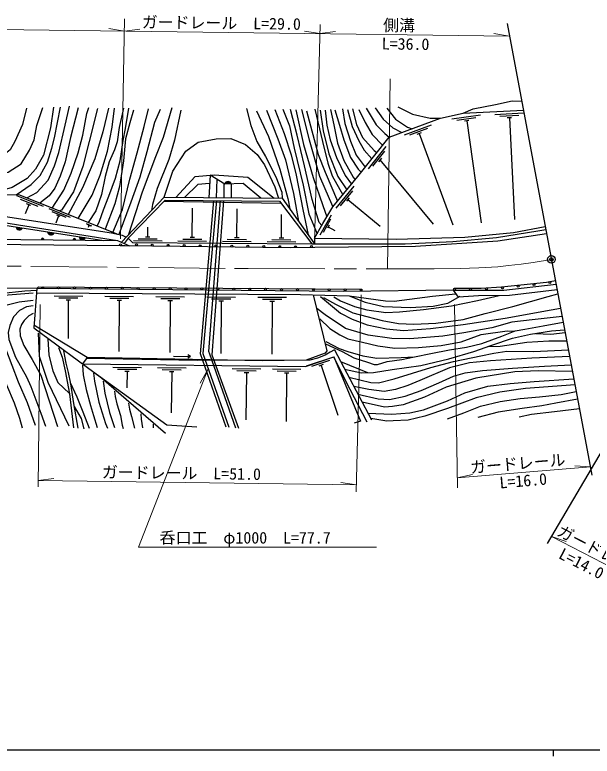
# Model space of a CAD drawing. Units: millimetres at full size, sheet at 1:1000; details may follow other scales. Extents: x 40000 to 680000, y 20000 to 380000.
# Drawn here: x 283472 to 374120, y 204000 to 320455 of the extents above; entities that cross this region are included whole.
import ezdxf
from ezdxf.enums import TextEntityAlignment as Align

# ---------------------------------------------------------------- set-up
doc = ezdxf.new("R2010")
doc.units = ezdxf.units.MM
doc.header["$LTSCALE"] = 1000
doc.header["$PDMODE"] = 32
doc.header["$PDSIZE"] = 500
doc.linetypes.add('CHAIN', pattern=[18.5, 12, -1.5, 3.5, -1.5])
for name, color, linetype, lineweight in [('M-BGD', 7, 'Continuous', 25), ('M-BMK', 2, 'CHAIN', 13), ('M-BMK-OTRS', 5, 'Continuous', 25), ('M-BMK-SRVR', 3, 'Continuous', 25), ('M-STR-HTXT', 7, 'Continuous', 13), ('M-TTL-BAND', 7, 'Continuous', 25)]:
    doc.layers.add(name, color=color, linetype=linetype, lineweight=lineweight)
doc.layers.add('M-OTRS', color=6, linetype='Continuous')
doc.styles.add('ＭＳ ゴシック', font='')
doc.styles.get('ＭＳ ゴシック').set_extended_font_data('MS Gothic')

msp = doc.modelspace()

# ---------------------------------------------------------------- hatches: boundary and pattern name
at = {"layer": 'M-BGD'}
for points in [[(317451, 293880), (316461, 293846, -0.82183)], [(283683, 287133), (284662, 286983, -0.82183)], [(287621, 285125), (288023, 285121, 0.4608), (287824, 285358, 0.4608)], [(288626, 286378), (289605, 286228, -0.82183)], [(293568, 285623), (294548, 285473, -0.82183)], [(292621, 285075), (293022, 285071, 0.4608), (292824, 285308, 0.4608)]]:
    msp.add_hatch(color=256, dxfattribs=at).paths.add_polyline_path(points)

# ---------------------------------------------------------------- linework, layer by layer
for p, q in [((356564, 304696), (352109, 304058)), ((355864, 304293), (352894, 303867)), ((363341, 304989), (358847, 304758)), ((362608, 304651), (359612, 304497)), ((361475, 304292), (360775, 304256)), ((361125, 304274), (361946, 288325)), ((348840, 303131), (344620, 301568)), ((354768, 303832), (354075, 303733)), ((354422, 303783), (356712, 287790)), ((348241, 302589), (345428, 301547)), ((347267, 301908), (346611, 301665)), ((346939, 301787), (352236, 287485)), ((341746, 299786), (338929, 296277)), ((341511, 299013), (339633, 296674)), ((341025, 297929), (340587, 297383)), ((340806, 297656), (349142, 287595)), ((315185, 294630), (315086, 291723)), ((316309, 293939), (316290, 291712)), ((317451, 293880), (317424, 291702)), ((336724, 293559), (333866, 290083)), ((336480, 292789), (334574, 290472)), ((287966, 290332), (283789, 292006)), ((287158, 290333), (284374, 291449)), ((306897, 291795), (300215, 284730)), ((306897, 291795), (325471, 291631)), ((306939, 291181), (325247, 290888)), ((325471, 291631), (330511, 284505)), ((335981, 291710), (335536, 291170)), ((335759, 291440), (340856, 287248)), ((285654, 290612), (285096, 289220)), ((285979, 290482), (285329, 290743)), ((292190, 288640), (288848, 289979)), ((311335, 285528), (311365, 290110)), ((318335, 285482), (318365, 289998)), ((272163, 289353), (299596, 285006)), ((291543, 288640), (289316, 289533)), ((290340, 288864), (289894, 287750)), ((290600, 288760), (290080, 288968)), ((325335, 285436), (325359, 289083)), ((333130, 288983), (331386, 285834)), ((333050, 288342), (331887, 286242)), ((295578, 287282), (294742, 287617)), ((295416, 287282), (294859, 287505)), ((295115, 287338), (295004, 287060)), ((295180, 287312), (295050, 287364)), ((304335, 285574), (304345, 287074)), ((332814, 287421), (332543, 286931)), ((332678, 287176), (333728, 286595)), ((301277, 285363), (300662, 284530)), ((303985, 285577), (304685, 285572)), ((310985, 285531), (311685, 285526)), ((317985, 285485), (318685, 285480)), ((324985, 285438), (325685, 285434)), ((330548, 285351), (330547, 284504)), ((302082, 284989), (306581, 284960)), ((302834, 285284), (305833, 285265)), ((309081, 284943), (313581, 284913)), ((309833, 285238), (312833, 285218)), ((316081, 284897), (320581, 284867)), ((316833, 285192), (319833, 285172)), ((323081, 284851), (327581, 284821)), ((323833, 285146), (326833, 285126)), ((294123, 276217), (289623, 276244)), ((302123, 276169), (297623, 276196)), ((310122, 276122), (305622, 276149)), ((318122, 276074), (313622, 276101)), ((326122, 276027), (321622, 276053)), ((293371, 275921), (290371, 275939)), ((292219, 275628), (291519, 275632)), ((291869, 275630), (291833, 269622)), ((301371, 275874), (298371, 275892)), ((300219, 275581), (299519, 275585)), ((299869, 275583), (299821, 267543)), ((309371, 275826), (306371, 275844)), ((308219, 275533), (307519, 275537)), ((307869, 275535), (307820, 267389)), ((317370, 275779), (314371, 275797)), ((316219, 275486), (315519, 275490)), ((315869, 275488), (315820, 267235)), ((325370, 275731), (322370, 275749)), ((324219, 275438), (323519, 275442)), ((323869, 275440), (323819, 267129)), ((311069, 266783), (310636, 267043)), ((333643, 267822), (339456, 256820)), ((294808, 266640), (294112, 265632)), ((333489, 266675), (329224, 265240)), ((332874, 266152), (330031, 265195)), ((334609, 265994), (338842, 264244)), ((303355, 265021), (298855, 265075)), ((302601, 264730), (299602, 264766)), ((301448, 264444), (300748, 264452)), ((301098, 264448), (301067, 261863)), ((310354, 264937), (305855, 264991)), ((309601, 264646), (306601, 264682)), ((308447, 264360), (307747, 264368)), ((308097, 264364), (308020, 257958)), ((322104, 264795), (317604, 264849)), ((321350, 264504), (318350, 264540)), ((328403, 264719), (323903, 264773)), ((327650, 264428), (324650, 264464)), ((331880, 265501), (331216, 265277)), ((331548, 265389), (334177, 257577)), ((320196, 264218), (319497, 264226)), ((319846, 264222), (319758, 256851)), ((326496, 264142), (325796, 264151)), ((326146, 264146), (326055, 256574)), ((292773, 258954), (293905, 257058)), ((293905, 257058), (294295, 255418)), ((305199, 256150), (305207, 255596))]:
    msp.add_line(p, q, dxfattribs=at)
for points in [[(234944, 306494), (236932, 301901), (238184, 299221), (244513, 297401), (247844, 296493), (251328, 299336), (253369, 299181), (261548, 296604), (266986, 293610), (273012, 290192), (281667, 288851), (290816, 287413), (298646, 286221), (300300, 285867), (300966, 285524)], [(353844, 305001), (355412, 305705), (358934, 306345), (361559, 306952), (363052, 306892)], [(285312, 305781), (284685, 303253), (283474, 300573), (282759, 299229), (281116, 297976), (279880, 297456), (278604, 296937), (276399, 296527), (275361, 296289), (273480, 296116), (271317, 295813), (268312, 295533), (265955, 295403), (263730, 295403)], [(267217, 293695), (274128, 294150), (278215, 294647), (282414, 295727), (284489, 297024), (285765, 299184), (286524, 300810), (286913, 303057), (287844, 305913)], [(289552, 305935), (289076, 302711), (287951, 298428), (286697, 296224), (285400, 294755), (283064, 293328), (281419, 292871), (273077, 292355)], [(283681, 292175), (286046, 293800), (287452, 295205), (288576, 297322), (289292, 299511), (289703, 301134), (290633, 305953)], [(285347, 291705), (286944, 292555), (288698, 294483), (289707, 296719), (290367, 298851), (291356, 303129), (292036, 306111)], [(293439, 305870), (292212, 301177), (291378, 297359), (290566, 295120), (289777, 293214), (288878, 292029), (287388, 290887)], [(289341, 290104), (291180, 292905), (292342, 295601), (293440, 298761), (294165, 301549), (294779, 304970), (295086, 305913)], [(296431, 305766), (295123, 300536), (294160, 296614), (292664, 292671), (290802, 289749), (290461, 289656)], [(298173, 305801), (297306, 302089), (296038, 297822), (294081, 293288), (291831, 289106)], [(293430, 288466), (295593, 292106), (296884, 295243), (298041, 299025), (298731, 302827), (299110, 305808)], [(300542, 305775), (299857, 302754), (299519, 300506), (299126, 299261), (298268, 297372), (297646, 295069), (297071, 292218), (296194, 289660), (294960, 287853)], [(296422, 287267), (296788, 288054), (297390, 289797), (298240, 291943), (299254, 294773), (300013, 297514), (300475, 300736), (300832, 302583), (301385, 305775)], [(302088, 305493), (301533, 303508), (300836, 300955), (300540, 297538), (299900, 293476), (299167, 290773), (297673, 286765)], [(298878, 286282), (300380, 289890), (301542, 294637), (302681, 298785), (303768, 302906), (304475, 305684)], [(306297, 305607), (305377, 303515), (304203, 298951), (303093, 294957), (301666, 291027), (299800, 285971)], [(301395, 285978), (303499, 292673), (305593, 298203), (306814, 301236), (308176, 305886)], [(309558, 305480), (308562, 300748), (307668, 297722), (305798, 293164), (305066, 290686), (304927, 289712)], [(319855, 305750), (320533, 303074), (321461, 300577), (322819, 298218), (324461, 295007), (325389, 292581), (325471, 291631)], [(321391, 305389), (323318, 301322), (325068, 296220), (326317, 291618), (326655, 289956)], [(322961, 305460), (324746, 301001), (325960, 297683), (327210, 292367), (328007, 288044)], [(324318, 305603), (325782, 301821), (326853, 298468), (327638, 295292), (328716, 289883), (329509, 285921)], [(325565, 305633), (326621, 303009), (327326, 299490), (328766, 293699), (329631, 289188), (330922, 286027)], [(331658, 287356), (331232, 287812), (330143, 291459), (328927, 296738), (327806, 301576), (326749, 305607)], [(327582, 305543), (328798, 300072), (330303, 294921), (331808, 290506), (332449, 288704)], [(328478, 305575), (329663, 300840), (331328, 295113), (332832, 291594), (333409, 290314)], [(329279, 305383), (331103, 298505), (332224, 295721), (334115, 291173)], [(330548, 285351), (331825, 287658), (333409, 290314), (337326, 295078), (342263, 301228), (350290, 304201), (353844, 305001), (363315, 305489)], [(330559, 305639), (331776, 300552), (332640, 297129), (333313, 295177), (334953, 292193)], [(331392, 305479), (331904, 302248), (332768, 298633), (334177, 295081), (335601, 292980)], [(332192, 305479), (332480, 303112), (332960, 300808), (333953, 298057), (335361, 295241), (336337, 293876)], [(333024, 305607), (333537, 303176), (334145, 300296), (335105, 297577), (336578, 294953), (336892, 294550)], [(333729, 305543), (334433, 303112), (335137, 300840), (336162, 298057), (337378, 296201), (337849, 295730)], [(334913, 305703), (335297, 303368), (336162, 300584), (337090, 298409), (338500, 296541)], [(335682, 305575), (336450, 302920), (337507, 300648), (338307, 299208), (339529, 297822)], [(336482, 305703), (337122, 303208), (338051, 301192), (339876, 299144), (340330, 298820)], [(337475, 305607), (338499, 303560), (339588, 301672), (341252, 299944)], [(338627, 305799), (340228, 303176), (341541, 301800), (342263, 301228)], [(340036, 305831), (341316, 304040), (342821, 302696), (344253, 301965)], [(341861, 305799), (343237, 304040), (345126, 302792), (345842, 302553)], [(343631, 305993), (345904, 304873), (348689, 304201), (350290, 304201)], [(306897, 291795), (308292, 295912), (310295, 299044), (312233, 300432), (315076, 300981), (317402, 301046), (319696, 300077), (321537, 298528), (322668, 296881), (324283, 293426), (324871, 291636)], [(308727, 291779), (311783, 295069), (314764, 295345), (320072, 294951), (324207, 291642)], [(322081, 291661), (319342, 293945), (316461, 293846), (314119, 295285), (313933, 291733)], [(266342, 293964), (271484, 292382), (284197, 292166), (299473, 286044)], [(314050, 293980), (312218, 293827), (310110, 291767)], [(301277, 285363), (307082, 291329), (325016, 291193), (330079, 284505)], [(316658, 255661), (312624, 267195), (314703, 291271)], [(315123, 291268), (313015, 267260), (317078, 255661)], [(318197, 255515), (314066, 267130), (313924, 267591), (315769, 291263)], [(316247, 291260), (314387, 267048), (318571, 255515)], [(214668, 285910), (215395, 286555), (221248, 289297), (272707, 288810), (297466, 285027)], [(330079, 284505), (344775, 284494), (352257, 284873), (359114, 285454), (365584, 286524), (366836, 286751)], [(330548, 285351), (343365, 285223), (354148, 285541), (361752, 286253), (366753, 287193)], [(212630, 285797), (215314, 285945), (264171, 285356), (299596, 285006), (301469, 284170)], [(301277, 285363), (301957, 284690), (330079, 284505)], [(366970, 286038), (359284, 284880), (346388, 284084), (330550, 283914)], [(300058, 284184), (273903, 284421), (241272, 284847), (213201, 285020)], [(330550, 283914), (326717, 283872), (300798, 284178), (300058, 284184)], [(352521, 277512), (356718, 277534), (359888, 277703), (362945, 278019), (366956, 278460), (368345, 278720)], [(368624, 277238), (361117, 276366), (356250, 276320), (353117, 276114), (352343, 277188), (335024, 277005), (286909, 277448), (211221, 278181)], [(281051, 276663), (285045, 277110), (286910, 277180)], [(286909, 277448), (286432, 271269), (297087, 263448), (307113, 254737)], [(286909, 277448), (287198, 277745), (337846, 277384)], [(352343, 277188), (360267, 277191), (368455, 278137)], [(286364, 276728), (281765, 276367), (279817, 275790), (278753, 274889), (278157, 273573), (278031, 272402), (278807, 270040), (280214, 266922), (282162, 262336), (283389, 259519), (284219, 257122), (284634, 255554)], [(330337, 276463), (332442, 267684), (332186, 267301), (329215, 266202), (322338, 266109), (294808, 266640), (286469, 271718)], [(286876, 276760), (328334, 276513), (335986, 276320)], [(331457, 276204), (334612, 273596), (336433, 272625), (338770, 271746), (341804, 271109), (344474, 270867), (348753, 271200), (353881, 271807), (360480, 272780), (367702, 274114), (369159, 274388)], [(331959, 276076), (333845, 274999), (336540, 273653), (338729, 273081), (341153, 272442), (343713, 271970), (346104, 271869), (349573, 272004), (353856, 272577), (357325, 273519), (361673, 274632), (367199, 276182), (368742, 276610)], [(333539, 276176), (334583, 275536), (336806, 274661), (338759, 274089), (341723, 273685), (343878, 273786), (347650, 274190), (352028, 274729), (356106, 275571), (359541, 276379)], [(335986, 276320), (341678, 275526), (343052, 275483), (349045, 276235), (352675, 276642)], [(335986, 276320), (338477, 275312), (341355, 274646), (345522, 274496), (349174, 274711), (351472, 275183), (353405, 276277)], [(286375, 275597), (284157, 275326), (281825, 274760), (281214, 273923), (280965, 272928), (281101, 271182), (282006, 268060), (283999, 262803), (285404, 259563), (286649, 256010)], [(286355, 274731), (285313, 274572), (284226, 274007), (283253, 273034), (282664, 271654), (282438, 270568), (282529, 269459), (283570, 266676), (285313, 263600), (285992, 262084), (287578, 257870), (288280, 255834)], [(369411, 273047), (364698, 272568), (361512, 272174), (358356, 271294), (353956, 270475), (350679, 269960), (345515, 269564), (342659, 269624), (338927, 270110), (335407, 271171), (332188, 273326), (330883, 274326)], [(286355, 273530), (285676, 273146), (284929, 272445), (284499, 271811), (284272, 271087), (284295, 270046), (284861, 268485), (286219, 266313), (287555, 263844), (290159, 255767)], [(331338, 272689), (332916, 271203), (334494, 270172), (335768, 269565), (338074, 269020), (340472, 268474), (343142, 268080), (346874, 268201), (350394, 268504), (353550, 269111), (356675, 270233), (360775, 270840), (361924, 270750)], [(332246, 268755), (334852, 267569), (336680, 266578), (338838, 265898), (339888, 265529), (340393, 265510), (341929, 265976), (344243, 266287), (346247, 266748), (348812, 267258), (351735, 267822), (354398, 268231), (356790, 268833), (359963, 269963), (362044, 270798), (363541, 271090), (366440, 271576), (369577, 272166)], [(287152, 270443), (287280, 266842), (288670, 262729), (291928, 255869)], [(335243, 264793), (337881, 264236), (339804, 264252), (342713, 264720), (347232, 265392), (351613, 266425), (355538, 267582), (358371, 268584), (361595, 269663), (364426, 270289), (367710, 270820), (369796, 270997)], [(365246, 270421), (367616, 270304), (369882, 270544)], [(288653, 269546), (288799, 266987), (289421, 264519), (290245, 262709), (292052, 260960)], [(332307, 269139), (334401, 268047), (335767, 267592), (338133, 266864), (340318, 266500), (344141, 266622), (346247, 266748)], [(357707, 268349), (359684, 268429), (363871, 269041), (367291, 269253), (370126, 269245)], [(290337, 268173), (290886, 266655), (291398, 264516), (292057, 260933), (292661, 255577)], [(291109, 267675), (291491, 265710), (291834, 264247), (292204, 262480), (292692, 259382), (293365, 255501)], [(294112, 265632), (329136, 265210), (333577, 266705)], [(333643, 267822), (332961, 267468), (332216, 267006), (331006, 266506), (329796, 266200), (312167, 266161), (294677, 266451)], [(308374, 266830), (311069, 266783), (310627, 266538)], [(333577, 266705), (337721, 256641), (336777, 256317)], [(338776, 256445), (335445, 262883), (333577, 266705)], [(335909, 263534), (339350, 262713), (340560, 262647), (343022, 263262), (348783, 265042), (352345, 266009), (356617, 266892), (358662, 267309), (360734, 267618), (364889, 267574), (370392, 267830)], [(370591, 266768), (364626, 266519), (358139, 266124), (354841, 265794), (351740, 265025), (347052, 262999), (345202, 262207), (343223, 261591), (341464, 261306), (339067, 261591), (336695, 262046)], [(294107, 265408), (294208, 263924), (294647, 261614), (295338, 259067), (295829, 257530), (296419, 255608)], [(295665, 264492), (307341, 256035), (312032, 255751)], [(337317, 260869), (340540, 260141), (342277, 260053), (344740, 260537), (347247, 261438), (350043, 262669), (352352, 263680), (354199, 264229), (356926, 264581), (361594, 264958), (366634, 265266), (370834, 265477)], [(371028, 264445), (365621, 264541), (361971, 264365), (355832, 263397), (351188, 261988), (347777, 260404), (344435, 259196), (342783, 258909), (341508, 258799), (337989, 259597)], [(295840, 264184), (295970, 262899), (296651, 259603), (297711, 256251), (298025, 255505)], [(338903, 257867), (342663, 257749), (345494, 257933), (347649, 258425), (351403, 259809), (354142, 261070), (357742, 262147), (361220, 262516), (364991, 262830), (371245, 263289)], [(292159, 262695), (293205, 260470), (294166, 258090), (295128, 255503)], [(297322, 262919), (297592, 261006), (298327, 257992), (299117, 255604)], [(371429, 262308), (363652, 261757), (359621, 261176), (355932, 260267), (351429, 258623), (347823, 257384), (345233, 256778), (342870, 256652), (341868, 256626), (339345, 257030)], [(299127, 261352), (299225, 260520), (299484, 259364), (300068, 257527), (300327, 255971), (300479, 255496)], [(351401, 256974), (353946, 257941), (356606, 258964), (359683, 259705), (362840, 260160), (365855, 260430), (369259, 260816), (371626, 261260)], [(371843, 260105), (368434, 259449), (366243, 259050), (363128, 258624), (359386, 258055), (356170, 257215)], [(301301, 259472), (301463, 258489), (301798, 257365), (302241, 255507)], [(362684, 257286), (364590, 257741), (368188, 258139), (372126, 258599)], [(303260, 257758), (303295, 256928), (303502, 255579)]]:
    msp.add_lwpolyline(points, dxfattribs=at)
for centre in [(300059, 284334), (302559, 284307), (305059, 284278), (307559, 284248), (310059, 284219), (312559, 284189), (315058, 284160), (317558, 284130), (320058, 284101), (322558, 284071), (325058, 284042), (327558, 284031), (330057, 284058), (367468, 278403), (287847, 277590), (290346, 277572), (292846, 277554), (295346, 277536), (297846, 277519), (300346, 277501), (302846, 277483), (305346, 277465), (307846, 277447), (310346, 277430), (312846, 277412), (315346, 277394), (317846, 277376), (320346, 277358), (322846, 277341), (325346, 277323), (327846, 277305), (330345, 277287), (332845, 277269), (335345, 277251), (337845, 277234), (352522, 277362), (355022, 277375), (357521, 277427), (360017, 277566), (362504, 277823), (364989, 278093)]:
    msp.add_circle(centre, 150, dxfattribs=at)
for centre, radius, start, end in [((316959, 293765), 505, 13.13098, 170.78917), ((284187, 287155), 505, 182.48436, 340.14255), ((287822, 285154), 203, 350.47189, 188.39528), ((289130, 286400), 505, 182.48436, 340.14255), ((294073, 285645), 505, 182.48436, 340.14255), ((292822, 285105), 203, 350.47189, 188.39528)]:
    msp.add_arc(centre, radius, start, end, dxfattribs=at)
at = {"layer": 'M-BMK'}
msp.add_lwpolyline([(168263, 282165), (267475, 281119), (320124, 280590), (341999, 280539), (349297, 280530), (353370, 280589), (356331, 280725), (359283, 280863), (360958, 281058), (362965, 281272), (364881, 281531), (367723, 282029)], dxfattribs=at)
at = {"layer": 'M-BMK-OTRS'}
for p, q in [((360755, 319117), (374093, 248130)), ((406407, 304443), (367068, 237432))]:
    msp.add_line(p, q, dxfattribs=at)
at = {"layer": 'M-BMK-SRVR'}
msp.add_circle((367723, 282029), 600, dxfattribs=at)
at = {"layer": 'M-OTRS'}
msp.add_point((367723, 282029), dxfattribs=at)
at = {"layer": 'M-STR-HTXT'}
for p, q in [((160449, 319725), (361129, 317124)), ((300702, 319842), (300055, 285270)), ((300666, 317908), (298240, 318281)), ((300666, 317908), (303102, 318218)), ((331423, 318959), (330530, 284686)), ((331386, 317510), (328959, 317883)), ((331386, 317510), (333821, 317820)), ((361129, 317124), (358703, 317498)), ((342380, 310421), (341999, 280539)), ((337083, 245509), (337858, 276474)), ((287133, 246296), (287449, 274947)), ((352961, 246159), (352480, 274954)), ((312572, 262592), (313775, 264732)), ((352935, 247704), (373842, 249466)), ((373842, 249466), (371391, 249602)), ((352935, 247704), (355329, 248249)), ((287144, 247317), (289580, 247626)), ((287144, 247317), (337111, 246633)), ((337111, 246633), (334684, 247008)), ((367715, 238533), (370031, 237720))]:
    msp.add_line(p, q, dxfattribs=at)
for points in [[(313775, 264732), (302879, 236849), (340253, 236849)], [(367715, 238533), (379099, 232646), (381496, 231605), (383594, 230870)]]:
    msp.add_lwpolyline(points, dxfattribs=at)
at = {"layer": 'M-TTL-BAND'}
for p, q in [((40000, 205000), (579000, 205000)), ((368000, 205000), (368000, 204000))]:
    msp.add_line(p, q, dxfattribs=at)

# ---------------------------------------------------------------- texts
at = {"layer": 'M-STR-HTXT', "style": 'ＭＳ ゴシック'}
for s, rotation, p in [('ガードレール\u3000L=29.0', 359.258, (303383, 317873)), ('側溝', 359.258, (341281, 317382)), ('L=36.0', 359.258, (341064, 314470)), ('ガードレール', 4.817, (355084, 247885)), ('ガードレール  L=51.0', 359.215, (297120, 247181)), ('L=16.0', 4.817, (359690, 245495)), ('ガードレール', 332.652, (368181, 238292)), ('L=14.0', 332.652, (368459, 234677))]:
    msp.add_text(s, height=1833, rotation=rotation, dxfattribs=at).set_placement(p, align=Align.BOTTOM_LEFT)
msp.add_text('呑口工  φ1000  L=77.7', height=1833, dxfattribs=at).set_placement((306213, 236849), align=Align.BOTTOM_LEFT)

doc.saveas('drawing.dxf')
